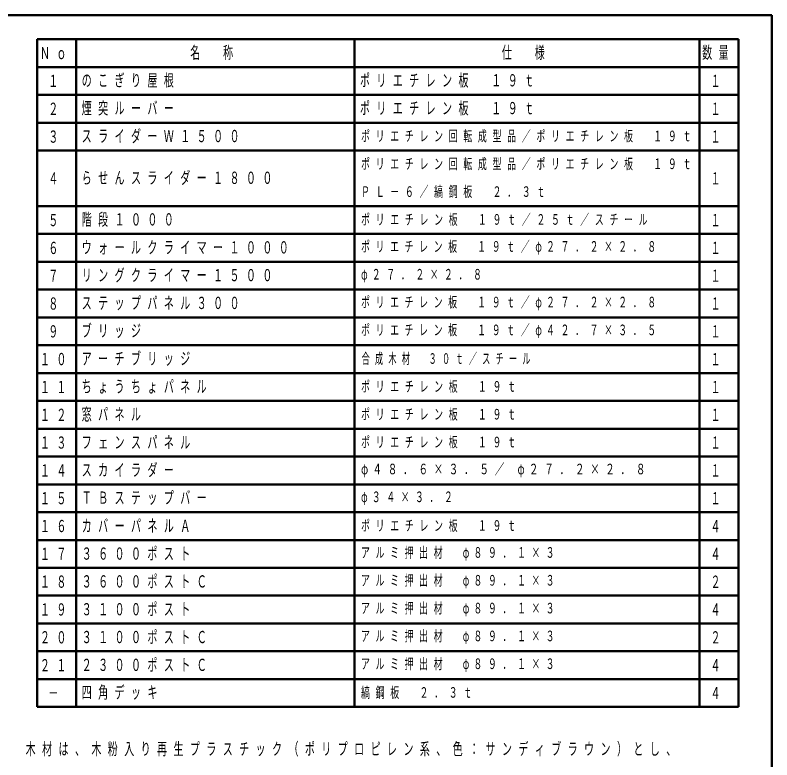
# Model space of a CAD drawing. Units: millimetres on the paper. Extents: x -385 to 0, y -594 to 267.
# Drawn here: x -136 to 0, y 133.2 to 267 of the extents above; entities that cross this region are included whole.
import ezdxf
from ezdxf.enums import TextEntityAlignment as Align

# ---------------------------------------------------------------- set-up
doc = ezdxf.new("R2010")
doc.units = ezdxf.units.MM
doc.layers.add('LY_1', color=140, linetype='Continuous', lineweight=50)
doc.styles.add('ＭＳ ゴシック', font='')
doc.styles.get('ＭＳ ゴシック').set_extended_font_data('MS Gothic')

msp = doc.modelspace()

# ---------------------------------------------------------------- linework, layer by layer
at = {"layer": 'LY_1', "color": 7}
for p, q in [((0, 267), (-385, 267)), ((0, 0), (0, 267))]:
    msp.add_line(p, q, dxfattribs=at)
at = {"layer": 'LY_1'}
for p, q in [((-132.023, 262.67), (-6.023, 262.67)), ((-132.023, 142.67), (-132.023, 262.67)), ((-125.023, 142.67), (-125.023, 262.67)), ((-75.023, 142.67), (-75.023, 262.67)), ((-13.023, 142.67), (-13.023, 262.67)), ((-6.023, 142.67), (-6.023, 262.67)), ((-132.023, 257.67), (-6.023, 257.67)), ((-132.023, 252.67), (-6.023, 252.67)), ((-132.023, 247.67), (-6.023, 247.67)), ((-132.023, 242.67), (-6.023, 242.67)), ((-132.023, 232.67), (-6.023, 232.67)), ((-132.023, 227.67), (-6.023, 227.67)), ((-132.023, 222.67), (-6.023, 222.67)), ((-132.023, 217.67), (-6.023, 217.67)), ((-132.023, 212.67), (-6.023, 212.67)), ((-132.023, 207.67), (-6.023, 207.67)), ((-132.023, 202.67), (-6.023, 202.67)), ((-132.023, 197.67), (-6.023, 197.67)), ((-132.023, 192.67), (-6.023, 192.67)), ((-132.023, 187.67), (-6.023, 187.67)), ((-132.023, 182.67), (-6.023, 182.67)), ((-132.023, 177.67), (-6.023, 177.67)), ((-132.023, 172.67), (-6.023, 172.67)), ((-132.023, 167.67), (-6.023, 167.67)), ((-132.023, 162.67), (-6.023, 162.67)), ((-132.023, 157.67), (-6.023, 157.67)), ((-132.023, 152.67), (-6.023, 152.67)), ((-132.023, 147.67), (-6.023, 147.67)), ((-132.023, 142.67), (-6.023, 142.67))]:
    msp.add_line(p, q, dxfattribs=at)

# ---------------------------------------------------------------- texts
at = {"layer": 'LY_1', "color": 7, "style": 'ＭＳ ゴシック', "width": 0.6}
for s, p in [('１', (-130.023, 255.17)), ('１', (-11.023, 255.17)), ('２', (-130.023, 250.17)), ('１', (-11.023, 250.17)), ('３', (-130.023, 245.17)), ('１', (-11.023, 245.17)), ('４', (-130.023, 237.67)), ('１', (-11.023, 237.67)), ('５', (-130.023, 230.17)), ('１', (-11.023, 230.17)), ('６', (-130.023, 225.17)), ('１', (-11.023, 225.17)), ('７', (-130.023, 220.17)), ('１', (-11.023, 220.17)), ('８', (-130.023, 215.17)), ('１', (-11.023, 215.17)), ('９', (-130.023, 210.17)), ('１', (-11.023, 210.17)), ('１', (-11.023, 205.17)), ('１', (-11.023, 200.17)), ('１', (-11.023, 195.17)), ('１', (-11.023, 190.17)), ('１', (-11.023, 185.17)), ('１', (-11.023, 180.17)), ('４', (-11.023, 175.17)), ('４', (-11.023, 170.17)), ('２', (-11.023, 165.17)), ('４', (-11.023, 160.17)), ('２', (-11.023, 155.17)), ('４', (-11.023, 150.17)), ('４', (-11.023, 145.17)), ('－', (-130.023, 145.17))]:
    msp.add_text(s, height=2.199, dxfattribs=at).set_placement(p, align=Align.MIDDLE_LEFT)
at = {"layer": 'LY_1', "color": 7, "style": 'ＭＳ ゴシック'}
for s, insert, char_height, attachment_point in [('\\T1.64;\\W0.6;Ｎｏ', (-131.523, 260.17), 2.199, 4), ('\\T1.64;\\W0.6;名\u3000称', (-104.523, 260.17), 2.199, 4), ('\\T1.64;\\W0.6;仕\u3000様', (-48.523, 260.17), 2.199, 4), ('\\T1.64;\\W0.6;数量', (-12.523, 260.17), 2.199, 4), ('\\T1.64;\\W0.6;のこぎり屋根', (-124.023, 255.17), 2.199, 4), ('\\T1.64;\\W0.6;ポリエチレン板\u3000１９ｔ', (-74.023, 255.17), 2.199, 4), ('\\T1.64;\\W0.6;煙突ルーバー', (-124.023, 250.17), 2.199, 4), ('\\T1.64;\\W0.6;ポリエチレン板\u3000１９ｔ', (-74.023, 250.17), 2.199, 4), ('\\T1.64;\\W0.6;スライダーＷ１５００', (-124.023, 245.17), 2.199, 4), ('\\T1.64;\\W0.6;ポリエチレン回転成型品／ポリエチレン板\u3000１９ｔ', (-73.823, 245.17), 1.906, 4), ('\\T1.64;\\W0.6;ポリエチレン回転成型品／ポリエチレン板\u3000１９ｔ', (-73.823, 240.17), 1.906, 4), ('\\T1.64;\\W0.6;らせんスライダー１８００', (-124.023, 237.67), 2.199, 4), ('\\T1.64;\\W0.6;ＰＬ－６／縞鋼板\u3000２．３ｔ', (-73.823, 235.17), 1.906, 4), ('\\T1.64;\\W0.6;階段１０００', (-124.023, 230.17), 2.199, 4), ('\\T1.64;\\W0.6;ポリエチレン板\u3000１９ｔ／２５ｔ／スチール', (-73.823, 230.17), 1.906, 4), ('\\T1.64;\\W0.6;ウォールクライマー１０００', (-124.023, 225.17), 2.199, 4), ('\\T1.63;\\W0.6;ポリエチレン板\u3000１９ｔ／φ２７．２×２．８', (-73.823, 225.17), 1.906, 4), ('\\T1.64;\\W0.6;リングクライマー１５００', (-124.023, 220.17), 2.199, 4), ('\\T1.63;\\W0.6;φ２７．２×２．８', (-73.823, 220.17), 1.906, 4), ('\\T1.64;\\W0.6;ステップパネル３００', (-124.023, 215.17), 2.199, 4), ('\\T1.63;\\W0.6;ポリエチレン板\u3000１９ｔ／φ２７．２×２．８', (-73.823, 215.17), 1.906, 4), ('\\T1.64;\\W0.6;ブリッジ', (-124.023, 210.17), 2.199, 4), ('\\T1.63;\\W0.6;ポリエチレン板\u3000１９ｔ／φ４２．７×３．５', (-73.823, 210.17), 1.906, 4), ('\\T1.64;\\W0.6;アーチブリッジ', (-124.023, 205.17), 2.199, 4), ('\\T1.64;\\W0.6;１０', (-131.523, 205.17), 2.199, 4), ('\\T1.64;\\W0.55;合成木材\u3000３０ｔ／スチール', (-73.723, 205.17), 1.906, 4), ('\\T1.64;\\W0.6;１１', (-131.523, 200.17), 2.199, 4), ('\\T1.64;\\W0.6;ちょうちょパネル', (-124.023, 200.17), 2.199, 4), ('\\T1.64;\\W0.6;ポリエチレン板\u3000１９ｔ', (-73.823, 200.17), 1.906, 4), ('\\T1.64;\\W0.6;１２', (-131.523, 195.17), 2.199, 4), ('\\T1.64;\\W0.6;窓パネル', (-124.023, 195.17), 2.199, 4), ('\\T1.64;\\W0.6;ポリエチレン板\u3000１９ｔ', (-73.823, 195.17), 1.906, 4), ('\\T1.64;\\W0.6;１３', (-131.523, 190.17), 2.199, 4), ('\\T1.64;\\W0.6;フェンスパネル', (-124.023, 190.17), 2.199, 4), ('\\T1.64;\\W0.6;ポリエチレン板\u3000１９ｔ', (-73.823, 190.17), 1.906, 4), ('\\T1.64;\\W0.6;スカイラダー', (-124.023, 185.17), 2.199, 4), ('\\T1.59;\\W0.65;φ４８．６×３．５／\\~φ２７．２×２．８', (-73.823, 185.17), 1.906, 4), ('\\T1.64;\\W0.6;１４', (-131.523, 185.17), 2.199, 4), ('\\T1.64;\\W0.6;１５', (-131.523, 180.17), 2.199, 4), ('\\T1.64;\\W0.6;ＴＢステップバー', (-124.023, 180.17), 2.199, 4), ('\\T1.63;\\W0.6;φ３４×３．２', (-73.823, 180.17), 1.906, 4), ('\\T1.64;\\W0.6;１６', (-131.523, 175.17), 2.199, 4), ('\\T1.64;\\W0.6;カバーパネルＡ', (-124.023, 175.17), 2.199, 4), ('\\T1.64;\\W0.6;ポリエチレン板\u3000１９ｔ', (-73.823, 175.17), 1.906, 4), ('\\T1.64;\\W0.6;３６００ポスト', (-124.023, 170.17), 2.199, 4), ('\\T1.63;\\W0.6;アルミ押出材\u3000φ８９．１×３', (-73.823, 170.17), 1.906, 4), ('\\T1.64;\\W0.6;１７', (-131.523, 170.17), 2.199, 4), ('\\T1.64;\\W0.6;１８', (-131.523, 165.17), 2.199, 4), ('\\T1.64;\\W0.6;３６００ポストＣ', (-124.023, 165.17), 2.199, 4), ('\\T1.63;\\W0.6;アルミ押出材\u3000φ８９．１×３', (-73.823, 165.17), 1.906, 4), ('\\T1.64;\\W0.6;１９', (-131.523, 160.17), 2.199, 4), ('\\T1.64;\\W0.6;３１００ポスト', (-124.023, 160.17), 2.199, 4), ('\\T1.63;\\W0.6;アルミ押出材\u3000φ８９．１×３', (-73.823, 160.17), 1.906, 4), ('\\T1.64;\\W0.6;３１００ポストＣ', (-124.023, 155.17), 2.199, 4), ('\\T1.63;\\W0.6;アルミ押出材\u3000φ８９．１×３', (-73.823, 155.17), 1.906, 4), ('\\T1.64;\\W0.6;２０', (-131.523, 155.17), 2.199, 4), ('\\T1.64;\\W0.6;２１', (-131.523, 150.17), 2.199, 4), ('\\T1.64;\\W0.6;２３００ポストＣ', (-124.023, 150.17), 2.199, 4), ('\\T1.63;\\W0.6;アルミ押出材\u3000φ８９．１×３', (-73.823, 150.17), 1.906, 4), ('\\T1.64;\\W0.6;四角デッキ', (-124.023, 145.17), 2.199, 4), ('\\T1.64;\\W0.6;縞鋼板\u3000２．３ｔ', (-73.823, 145.17), 1.906, 4), ('\\T1.64;\\W0.6;木材は、木粉入り再生プラスチック（ポリプロピレン系、色：サンディブラウン）とし、', (-134.091, 136.231), 2.199, 1)]:
    msp.add_mtext(s, dxfattribs=dict(at, insert=insert, char_height=char_height, attachment_point=attachment_point))

doc.saveas('drawing.dxf')
